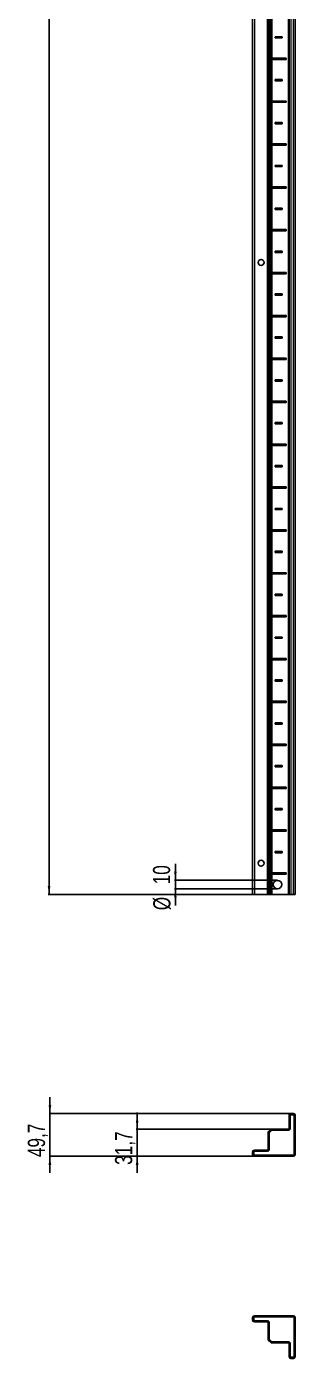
# Model space of a CAD drawing. Header units: millimetres. Extents: x -250 to 5425, y -1547 to 1577.
# Drawn here: x -250 to 62, y -1547 to 6 of the extents above; entities that cross this region are included whole.
import ezdxf

# ---------------------------------------------------------------- set-up
doc = ezdxf.new("R2010")
doc.units = ezdxf.units.MM
doc.layers.add('FORMAT', color=7, linetype='Continuous')
doc.styles.add('SLDTEXTSTYLE0', font='TXT', dxfattribs={"width": 0.75})
doc.dimstyles.new('SLDDIMSTYLE0', dxfattribs={"dimtxt": 20, "dimasz": 10, "dimexe": 0, "dimexo": 0.0625, "dimgap": 5, "dimtad": 2, "dimdec": 1, "dimrnd": 1e-09, "dimzin": 12, "dimdsep": 46, "dimtxsty": 'SLDTEXTSTYLE0', "dimsah": 1, "dimcen": 0.09, "dimadec": 0, "dimazin": 3, "dimtfac": 1, "dimtofl": 0, "dimtmove": 0, "dimatfit": 3, "dimfxl": 0, "dimfrac": 2, "dimtolj": 1, "dimtzin": 12, "dimarcsym": 0})
doc.dimstyles.new('SLDDIMSTYLE1', dxfattribs={"dimtxt": 20, "dimasz": 10, "dimexe": 0, "dimexo": 0.0625, "dimgap": 5, "dimtad": 2, "dimdec": 1, "dimrnd": 1e-09, "dimzin": 12, "dimdsep": 46, "dimtxsty": 'SLDTEXTSTYLE0', "dimsah": 1, "dimcen": 0.09, "dimadec": 0, "dimazin": 3, "dimtfac": 1, "dimtmove": 0, "dimatfit": 0, "dimfxl": 0, "dimfrac": 2, "dimtolj": 1, "dimtzin": 12, "dimarcsym": 0})

# ---------------------------------------------------------------- blocks, each defined once
blk = doc.blocks.new('_D')
at = {"layer": 'FORMAT'}
for p, q in [((35.2, 1092.8), (-225.3, 1092.8)), ((-224.3, 1092.8), (-224.3, -1006.2)), ((35.2, -1006.2), (-225.3, -1006.2))]:
    blk.add_line(p, q, dxfattribs=at)
for points in [[(-224.3, 1092.8), (-225.9, 1082.8), (-222.8, 1082.8)], [(-224.3, -1006.2), (-222.8, -996.2), (-225.9, -996.2)]]:
    blk.add_solid(points, dxfattribs=at)
at = {"layer": 'FORMAT', "insert": (-250.1, 13.7), "char_height": 20, "attachment_point": 1, "rotation": 90, "style": 'SLDTEXTSTYLE0'}
blk.add_mtext('2099', dxfattribs=at)
blk = doc.blocks.new('_D_3')
at = {"layer": 'FORMAT'}
for p, q in [((-77.2, -989.7), (-77.2, -970.5)), ((41.6, -989.7), (-78.2, -989.7)), ((-77.2, -989.7), (-77.2, -999.7)), ((41.6, -999.7), (-78.2, -999.7)), ((-77.2, -999.7), (-77.2, -1019))]:
    blk.add_line(p, q, dxfattribs=at)
for points in [[(-77.2, -989.7), (-75.7, -979.7), (-78.7, -979.7)], [(-77.2, -999.7), (-78.7, -1009.7), (-75.7, -1009.7)]]:
    blk.add_solid(points, dxfattribs=at)
at = {"layer": 'FORMAT', "char_height": 20, "attachment_point": 1, "rotation": 90, "style": 'SLDTEXTSTYLE0'}
for s, insert in [('10', (-103.3, -994.4)), ('%%c', (-103, -1024.6))]:
    blk.add_mtext(s, dxfattribs=dict(at, insert=insert))
blk = doc.blocks.new('_D_5')
at = {"layer": 'FORMAT'}
for p, q in [((-223.4, -1261.8), (-223.4, -1242.5)), ((57.3, -1261.8), (-224.4, -1261.8)), ((-223.4, -1311.5), (-223.4, -1261.8)), ((14.8, -1311.5), (-224.4, -1311.5)), ((-223.4, -1311.5), (-223.4, -1330.7))]:
    blk.add_line(p, q, dxfattribs=at)
for points in [[(-223.4, -1261.8), (-221.8, -1251.8), (-224.9, -1251.8)], [(-223.4, -1311.5), (-224.9, -1321.5), (-221.8, -1321.5)]]:
    blk.add_solid(points, dxfattribs=at)
at = {"layer": 'FORMAT', "insert": (-249.1, -1312.5), "char_height": 20, "attachment_point": 1, "rotation": 90, "style": 'SLDTEXTSTYLE0'}
blk.add_mtext('49,7', dxfattribs=at)
blk = doc.blocks.new('_D_6')
at = {"layer": 'FORMAT'}
for p, q in [((-121.7, -1279.8), (-121.7, -1260.5)), ((35.2, -1279.8), (-122.7, -1279.8)), ((-121.7, -1279.8), (-121.7, -1311.5)), ((14.8, -1311.5), (-122.7, -1311.5)), ((-121.7, -1311.5), (-121.7, -1330.7))]:
    blk.add_line(p, q, dxfattribs=at)
for points in [[(-121.7, -1279.8), (-120.2, -1269.8), (-123.3, -1269.8)], [(-121.7, -1311.5), (-123.3, -1321.5), (-120.2, -1321.5)]]:
    blk.add_solid(points, dxfattribs=at)
at = {"layer": 'FORMAT', "insert": (-147.5, -1321.5), "char_height": 20, "attachment_point": 1, "rotation": 90, "style": 'SLDTEXTSTYLE0'}
blk.add_mtext('31,7', dxfattribs=at)

msp = doc.modelspace()

# ---------------------------------------------------------------- linework, layer by layer
at = {"color": 7, "linetype": 'Continuous', "lineweight": 25}
for p, q in [((12.79, -1006.24), (12.79, 1092.76)), ((30.79, -1006.24), (30.79, 1092.76)), ((32.58, -1006.24), (32.58, 1092.76)), ((32.62, -1006.24), (32.62, 1092.76)), ((55.29, -1006.24), (55.29, 1092.76)), ((62.49, 1092.76), (62.49, -1006.24)), ((47.14, -5.99), (39.14, -5.99)), ((39.14, -5.99), (39.14, -7.49)), ((39.89, -6.74), (39.14, -5.99)), ((39.89, -6.74), (39.14, -7.49)), ((39.14, -7.49), (47.14, -7.49)), ((46.39, -6.74), (39.89, -6.74)), ((46.39, -6.74), (47.14, -5.99)), ((46.39, -6.74), (47.14, -7.49)), ((47.14, -7.49), (47.14, -5.99)), ((51.64, -30.99), (35.24, -30.99)), ((50.89, -31.74), (51.64, -30.99)), ((51.64, -32.49), (51.64, -30.99)), ((34.75, -31.1), (34.75, -32.39)), ((35.39, -31.74), (34.75, -31.1)), ((35.39, -31.74), (34.75, -32.39)), ((35.24, -32.49), (51.64, -32.49)), ((50.89, -31.74), (35.39, -31.74)), ((50.89, -31.74), (51.64, -32.49)), ((47.14, -55.99), (39.14, -55.99)), ((39.14, -55.99), (39.14, -57.49)), ((39.89, -56.74), (39.14, -55.99)), ((39.89, -56.74), (39.14, -57.49)), ((39.14, -57.49), (47.14, -57.49)), ((46.39, -56.74), (39.89, -56.74)), ((46.39, -56.74), (47.14, -55.99)), ((46.39, -56.74), (47.14, -57.49)), ((47.14, -57.49), (47.14, -55.99)), ((34.75, -81.1), (34.75, -82.39)), ((35.39, -81.74), (34.75, -81.1)), ((35.39, -81.74), (34.75, -82.39)), ((51.64, -80.99), (35.24, -80.99)), ((35.24, -82.49), (51.64, -82.49)), ((50.89, -81.74), (35.39, -81.74)), ((50.89, -81.74), (51.64, -80.99)), ((50.89, -81.74), (51.64, -82.49)), ((51.64, -82.49), (51.64, -80.99)), ((47.14, -105.99), (39.14, -105.99)), ((39.14, -105.99), (39.14, -107.49)), ((39.89, -106.74), (39.14, -105.99)), ((39.89, -106.74), (39.14, -107.49)), ((39.14, -107.49), (47.14, -107.49)), ((46.39, -106.74), (39.89, -106.74)), ((46.39, -106.74), (47.14, -105.99)), ((46.39, -106.74), (47.14, -107.49)), ((47.14, -107.49), (47.14, -105.99)), ((34.75, -131.1), (34.75, -132.39)), ((35.39, -131.74), (34.75, -131.1)), ((35.39, -131.74), (34.75, -132.39)), ((51.64, -130.99), (35.24, -130.99)), ((35.24, -132.49), (51.64, -132.49)), ((50.89, -131.74), (35.39, -131.74)), ((50.89, -131.74), (51.64, -130.99)), ((50.89, -131.74), (51.64, -132.49)), ((51.64, -132.49), (51.64, -130.99)), ((47.14, -155.99), (39.14, -155.99)), ((39.14, -155.99), (39.14, -157.49)), ((39.89, -156.74), (39.14, -155.99)), ((39.89, -156.74), (39.14, -157.49)), ((39.14, -157.49), (47.14, -157.49)), ((46.39, -156.74), (39.89, -156.74)), ((46.39, -156.74), (47.14, -155.99)), ((46.39, -156.74), (47.14, -157.49)), ((47.14, -157.49), (47.14, -155.99)), ((34.75, -181.1), (34.75, -182.39)), ((35.39, -181.74), (34.75, -181.1)), ((35.39, -181.74), (34.75, -182.39)), ((51.64, -180.99), (35.24, -180.99)), ((35.24, -182.49), (51.64, -182.49)), ((50.89, -181.74), (35.39, -181.74)), ((50.89, -181.74), (51.64, -180.99)), ((50.89, -181.74), (51.64, -182.49)), ((51.64, -182.49), (51.64, -180.99)), ((47.14, -205.99), (39.14, -205.99)), ((39.14, -205.99), (39.14, -207.49)), ((39.89, -206.74), (39.14, -205.99)), ((39.89, -206.74), (39.14, -207.49)), ((39.14, -207.49), (47.14, -207.49)), ((46.39, -206.74), (39.89, -206.74)), ((46.39, -206.74), (47.14, -205.99)), ((46.39, -206.74), (47.14, -207.49)), ((47.14, -207.49), (47.14, -205.99)), ((34.75, -231.1), (34.75, -232.39)), ((35.39, -231.74), (34.75, -231.1)), ((35.39, -231.74), (34.75, -232.39)), ((51.64, -230.99), (35.24, -230.99)), ((35.24, -232.49), (51.64, -232.49)), ((50.89, -231.74), (35.39, -231.74)), ((50.89, -231.74), (51.64, -230.99)), ((50.89, -231.74), (51.64, -232.49)), ((51.64, -232.49), (51.64, -230.99)), ((47.14, -255.99), (39.14, -255.99)), ((39.14, -255.99), (39.14, -257.49)), ((39.89, -256.74), (39.14, -255.99)), ((39.89, -256.74), (39.14, -257.49)), ((39.14, -257.49), (47.14, -257.49)), ((46.39, -256.74), (39.89, -256.74)), ((46.39, -256.74), (47.14, -255.99)), ((46.39, -256.74), (47.14, -257.49)), ((47.14, -257.49), (47.14, -255.99)), ((34.75, -281.1), (34.75, -282.39)), ((35.39, -281.74), (34.75, -281.1)), ((35.39, -281.74), (34.75, -282.39)), ((51.64, -280.99), (35.24, -280.99)), ((35.24, -282.49), (51.64, -282.49)), ((50.89, -281.74), (35.39, -281.74)), ((50.89, -281.74), (51.64, -280.99)), ((50.89, -281.74), (51.64, -282.49)), ((51.64, -282.49), (51.64, -280.99)), ((47.14, -305.99), (39.14, -305.99)), ((39.14, -305.99), (39.14, -307.49)), ((39.89, -306.74), (39.14, -305.99)), ((39.89, -306.74), (39.14, -307.49)), ((39.14, -307.49), (47.14, -307.49)), ((46.39, -306.74), (39.89, -306.74)), ((46.39, -306.74), (47.14, -305.99)), ((46.39, -306.74), (47.14, -307.49)), ((47.14, -307.49), (47.14, -305.99)), ((34.75, -331.1), (34.75, -332.39)), ((35.39, -331.74), (34.75, -331.1)), ((35.39, -331.74), (34.75, -332.39)), ((51.64, -330.99), (35.24, -330.99)), ((35.24, -332.49), (51.64, -332.49)), ((50.89, -331.74), (35.39, -331.74)), ((50.89, -331.74), (51.64, -330.99)), ((50.89, -331.74), (51.64, -332.49)), ((51.64, -332.49), (51.64, -330.99)), ((47.14, -355.99), (39.14, -355.99)), ((39.14, -355.99), (39.14, -357.49)), ((39.89, -356.74), (39.14, -355.99)), ((39.89, -356.74), (39.14, -357.49)), ((46.39, -356.74), (39.89, -356.74)), ((46.39, -356.74), (47.14, -355.99)), ((46.39, -356.74), (47.14, -357.49)), ((47.14, -357.49), (47.14, -355.99)), ((39.14, -357.49), (47.14, -357.49)), ((34.75, -381.1), (34.75, -382.39)), ((35.39, -381.74), (34.75, -381.1)), ((35.39, -381.74), (34.75, -382.39)), ((51.64, -380.99), (35.24, -380.99)), ((35.24, -382.49), (51.64, -382.49)), ((50.89, -381.74), (35.39, -381.74)), ((50.89, -381.74), (51.64, -380.99)), ((50.89, -381.74), (51.64, -382.49)), ((51.64, -382.49), (51.64, -380.99)), ((47.14, -405.99), (39.14, -405.99)), ((39.14, -405.99), (39.14, -407.49)), ((39.89, -406.74), (39.14, -405.99)), ((39.89, -406.74), (39.14, -407.49)), ((39.14, -407.49), (47.14, -407.49)), ((46.39, -406.74), (39.89, -406.74)), ((46.39, -406.74), (47.14, -405.99)), ((46.39, -406.74), (47.14, -407.49)), ((47.14, -407.49), (47.14, -405.99)), ((34.75, -431.1), (34.75, -432.39)), ((35.39, -431.74), (34.75, -431.1)), ((35.39, -431.74), (34.75, -432.39)), ((51.64, -430.99), (35.24, -430.99)), ((35.24, -432.49), (51.64, -432.49)), ((50.89, -431.74), (35.39, -431.74)), ((50.89, -431.74), (51.64, -430.99)), ((50.89, -431.74), (51.64, -432.49)), ((51.64, -432.49), (51.64, -430.99)), ((47.14, -455.99), (39.14, -455.99)), ((39.14, -455.99), (39.14, -457.49)), ((39.89, -456.74), (39.14, -455.99)), ((39.89, -456.74), (39.14, -457.49)), ((39.14, -457.49), (47.14, -457.49)), ((46.39, -456.74), (39.89, -456.74)), ((46.39, -456.74), (47.14, -455.99)), ((46.39, -456.74), (47.14, -457.49)), ((47.14, -457.49), (47.14, -455.99)), ((34.75, -481.1), (34.75, -482.39)), ((35.39, -481.74), (34.75, -481.1)), ((51.64, -480.99), (35.24, -480.99)), ((50.89, -481.74), (51.64, -480.99)), ((51.64, -482.49), (51.64, -480.99)), ((35.39, -481.74), (34.75, -482.39)), ((35.24, -482.49), (51.64, -482.49)), ((50.89, -481.74), (35.39, -481.74)), ((50.89, -481.74), (51.64, -482.49)), ((47.14, -505.99), (39.14, -505.99)), ((39.14, -505.99), (39.14, -507.49)), ((39.89, -506.74), (39.14, -505.99)), ((39.89, -506.74), (39.14, -507.49)), ((39.14, -507.49), (47.14, -507.49)), ((46.39, -506.74), (39.89, -506.74)), ((46.39, -506.74), (47.14, -505.99)), ((46.39, -506.74), (47.14, -507.49)), ((47.14, -507.49), (47.14, -505.99)), ((34.75, -531.1), (34.75, -532.39)), ((35.39, -531.74), (34.75, -531.1)), ((35.39, -531.74), (34.75, -532.39)), ((51.64, -530.99), (35.24, -530.99)), ((35.24, -532.49), (51.64, -532.49)), ((50.89, -531.74), (35.39, -531.74)), ((50.89, -531.74), (51.64, -530.99)), ((50.89, -531.74), (51.64, -532.49)), ((51.64, -532.49), (51.64, -530.99)), ((47.14, -555.99), (39.14, -555.99)), ((39.14, -555.99), (39.14, -557.49)), ((39.89, -556.74), (39.14, -555.99)), ((39.89, -556.74), (39.14, -557.49)), ((39.14, -557.49), (47.14, -557.49)), ((46.39, -556.74), (39.89, -556.74)), ((46.39, -556.74), (47.14, -555.99)), ((46.39, -556.74), (47.14, -557.49)), ((47.14, -557.49), (47.14, -555.99)), ((34.75, -581.1), (34.75, -582.39)), ((35.39, -581.74), (34.75, -581.1)), ((35.39, -581.74), (34.75, -582.39)), ((51.64, -580.99), (35.24, -580.99)), ((35.24, -582.49), (51.64, -582.49)), ((50.89, -581.74), (35.39, -581.74)), ((50.89, -581.74), (51.64, -580.99)), ((50.89, -581.74), (51.64, -582.49)), ((51.64, -582.49), (51.64, -580.99)), ((47.14, -605.99), (39.14, -605.99)), ((39.14, -605.99), (39.14, -607.49)), ((39.89, -606.74), (39.14, -605.99)), ((39.89, -606.74), (39.14, -607.49)), ((39.14, -607.49), (47.14, -607.49)), ((46.39, -606.74), (39.89, -606.74)), ((46.39, -606.74), (47.14, -605.99)), ((46.39, -606.74), (47.14, -607.49)), ((47.14, -607.49), (47.14, -605.99)), ((34.75, -631.1), (34.75, -632.39)), ((35.39, -631.74), (34.75, -631.1)), ((35.39, -631.74), (34.75, -632.39)), ((51.64, -630.99), (35.24, -630.99)), ((35.24, -632.49), (51.64, -632.49)), ((50.89, -631.74), (35.39, -631.74)), ((50.89, -631.74), (51.64, -630.99)), ((50.89, -631.74), (51.64, -632.49)), ((51.64, -632.49), (51.64, -630.99)), ((47.14, -655.99), (39.14, -655.99)), ((39.14, -655.99), (39.14, -657.49)), ((39.89, -656.74), (39.14, -655.99)), ((39.89, -656.74), (39.14, -657.49)), ((39.14, -657.49), (47.14, -657.49)), ((46.39, -656.74), (39.89, -656.74)), ((46.39, -656.74), (47.14, -655.99)), ((46.39, -656.74), (47.14, -657.49)), ((47.14, -657.49), (47.14, -655.99)), ((34.75, -681.1), (34.75, -682.39)), ((35.39, -681.74), (34.75, -681.1)), ((35.39, -681.74), (34.75, -682.39)), ((51.64, -680.99), (35.24, -680.99)), ((35.24, -682.49), (51.64, -682.49)), ((50.89, -681.74), (35.39, -681.74)), ((50.89, -681.74), (51.64, -680.99)), ((50.89, -681.74), (51.64, -682.49)), ((51.64, -682.49), (51.64, -680.99)), ((47.14, -705.99), (39.14, -705.99)), ((39.14, -705.99), (39.14, -707.49)), ((39.89, -706.74), (39.14, -705.99)), ((39.89, -706.74), (39.14, -707.49)), ((39.14, -707.49), (47.14, -707.49)), ((46.39, -706.74), (39.89, -706.74)), ((46.39, -706.74), (47.14, -705.99)), ((46.39, -706.74), (47.14, -707.49)), ((47.14, -707.49), (47.14, -705.99)), ((34.75, -731.1), (34.75, -732.39)), ((35.39, -731.74), (34.75, -731.1)), ((35.39, -731.74), (34.75, -732.39)), ((51.64, -730.99), (35.24, -730.99)), ((35.24, -732.49), (51.64, -732.49)), ((50.89, -731.74), (35.39, -731.74)), ((50.89, -731.74), (51.64, -730.99)), ((50.89, -731.74), (51.64, -732.49)), ((51.64, -732.49), (51.64, -730.99)), ((47.14, -755.99), (39.14, -755.99)), ((39.14, -755.99), (39.14, -757.49)), ((39.89, -756.74), (39.14, -755.99)), ((39.89, -756.74), (39.14, -757.49)), ((39.14, -757.49), (47.14, -757.49)), ((46.39, -756.74), (39.89, -756.74)), ((46.39, -756.74), (47.14, -755.99)), ((46.39, -756.74), (47.14, -757.49)), ((47.14, -757.49), (47.14, -755.99)), ((34.75, -781.1), (34.75, -782.39)), ((35.39, -781.74), (34.75, -781.1)), ((35.39, -781.74), (34.75, -782.39)), ((51.64, -780.99), (35.24, -780.99)), ((35.24, -782.49), (51.64, -782.49)), ((50.89, -781.74), (35.39, -781.74)), ((50.89, -781.74), (51.64, -780.99)), ((50.89, -781.74), (51.64, -782.49)), ((51.64, -782.49), (51.64, -780.99)), ((47.14, -805.99), (39.14, -805.99)), ((39.14, -805.99), (39.14, -807.49)), ((39.89, -806.74), (39.14, -805.99)), ((39.89, -806.74), (39.14, -807.49)), ((39.14, -807.49), (47.14, -807.49)), ((46.39, -806.74), (39.89, -806.74)), ((46.39, -806.74), (47.14, -805.99)), ((46.39, -806.74), (47.14, -807.49)), ((47.14, -807.49), (47.14, -805.99)), ((34.75, -831.1), (34.75, -832.39)), ((35.39, -831.74), (34.75, -831.1)), ((35.39, -831.74), (34.75, -832.39)), ((51.64, -830.99), (35.24, -830.99)), ((35.24, -832.49), (51.64, -832.49)), ((50.89, -831.74), (35.39, -831.74)), ((50.89, -831.74), (51.64, -830.99)), ((50.89, -831.74), (51.64, -832.49)), ((51.64, -832.49), (51.64, -830.99)), ((47.14, -855.99), (39.14, -855.99)), ((39.14, -855.99), (39.14, -857.49)), ((39.89, -856.74), (39.14, -855.99)), ((39.89, -856.74), (39.14, -857.49)), ((39.14, -857.49), (47.14, -857.49)), ((46.39, -856.74), (39.89, -856.74)), ((46.39, -856.74), (47.14, -855.99)), ((46.39, -856.74), (47.14, -857.49)), ((47.14, -857.49), (47.14, -855.99)), ((34.75, -881.1), (34.75, -882.39)), ((35.39, -881.74), (34.75, -881.1)), ((35.39, -881.74), (34.75, -882.39)), ((51.64, -880.99), (35.24, -880.99)), ((35.24, -882.49), (51.64, -882.49)), ((50.89, -881.74), (35.39, -881.74)), ((50.89, -881.74), (51.64, -880.99)), ((50.89, -881.74), (51.64, -882.49)), ((51.64, -882.49), (51.64, -880.99)), ((47.14, -905.99), (39.14, -905.99)), ((39.14, -905.99), (39.14, -907.49)), ((39.89, -906.74), (39.14, -905.99)), ((39.89, -906.74), (39.14, -907.49)), ((39.14, -907.49), (47.14, -907.49)), ((46.39, -906.74), (39.89, -906.74)), ((46.39, -906.74), (47.14, -905.99)), ((46.39, -906.74), (47.14, -907.49)), ((47.14, -907.49), (47.14, -905.99)), ((34.75, -931.1), (34.75, -932.39)), ((35.39, -931.74), (34.75, -931.1)), ((35.39, -931.74), (34.75, -932.39)), ((51.64, -930.99), (35.24, -930.99)), ((50.89, -931.74), (35.39, -931.74)), ((50.89, -931.74), (51.64, -930.99)), ((50.89, -931.74), (51.64, -932.49)), ((51.64, -932.49), (51.64, -930.99)), ((35.24, -932.49), (51.64, -932.49)), ((39.89, -956.74), (39.14, -955.99)), ((47.14, -955.99), (39.14, -955.99)), ((39.14, -955.99), (39.14, -957.49)), ((39.89, -956.74), (39.14, -957.49)), ((39.14, -957.49), (47.14, -957.49)), ((46.39, -956.74), (39.89, -956.74)), ((46.39, -956.74), (47.14, -955.99)), ((46.39, -956.74), (47.14, -957.49)), ((47.14, -957.49), (47.14, -955.99)), ((35.39, -981.74), (34.75, -981.1)), ((34.75, -981.1), (34.75, -982.39)), ((35.39, -981.74), (34.75, -982.39)), ((51.64, -980.99), (35.24, -980.99)), ((35.24, -982.49), (51.64, -982.49)), ((50.89, -981.74), (35.39, -981.74)), ((50.89, -981.74), (51.64, -980.99)), ((50.89, -981.74), (51.64, -982.49)), ((51.64, -982.49), (51.64, -980.99)), ((14.79, -1006.24), (12.79, -1006.24)), ((30.14, -1006.24), (14.79, -1006.24)), ((30.79, -1006.24), (30.14, -1006.24)), ((31.38, -1006.24), (30.79, -1006.24)), ((32.58, -1006.24), (31.38, -1006.24)), ((32.62, -1006.24), (32.58, -1006.24)), ((33.82, -1006.24), (32.62, -1006.24)), ((35.24, -1006.24), (33.82, -1006.24)), ((54.64, -1006.24), (35.24, -1006.24)), ((55.29, -1006.24), (54.64, -1006.24)), ((57.29, -1006.24), (55.29, -1006.24)), ((60.49, -1006.24), (57.29, -1006.24)), ((62.49, -1006.24), (60.49, -1006.24)), ((55.29, -1263.77), (55.29, -1279.12)), ((56.64, -1263.77), (56.64, -1279.12)), ((60.49, -1261.77), (57.29, -1261.77)), ((60.49, -1263.12), (57.29, -1263.12)), ((61.14, -1309.47), (61.14, -1263.77)), ((62.49, -1309.47), (62.49, -1263.77)), ((30.79, -1284.22), (30.79, -1303.62)), ((32.58, -1281.6), (31.38, -1282.8)), ((32.14, -1284.22), (32.14, -1303.62)), ((33.54, -1282.55), (32.33, -1283.76)), ((33.54, -1282.55), (32.58, -1281.6)), ((33.82, -1280.36), (32.62, -1281.56)), ((32.62, -1281.56), (33.57, -1282.52)), ((34.78, -1281.31), (33.57, -1282.52)), ((54.64, -1279.77), (35.24, -1279.77)), ((54.64, -1281.12), (35.24, -1281.12)), ((30.14, -1304.27), (14.79, -1304.27)), ((12.79, -1306.27), (12.79, -1309.47)), ((14.14, -1306.27), (14.14, -1309.47)), ((30.14, -1305.62), (14.79, -1305.62)), ((14.79, -1310.12), (60.49, -1310.12)), ((14.79, -1311.47), (60.49, -1311.47)), ((12.79, -1502.67), (12.79, -1499.47)), ((14.14, -1502.67), (14.14, -1499.47)), ((14.79, -1497.47), (60.49, -1497.47)), ((14.79, -1498.82), (60.49, -1498.82)), ((30.14, -1503.32), (14.79, -1503.32)), ((30.14, -1504.67), (14.79, -1504.67)), ((30.79, -1524.72), (30.79, -1505.32)), ((32.14, -1524.72), (32.14, -1505.32)), ((61.14, -1499.47), (61.14, -1545.17)), ((62.49, -1499.47), (62.49, -1545.17)), ((32.58, -1527.34), (31.38, -1526.14)), ((33.54, -1526.39), (32.33, -1525.18)), ((33.54, -1526.39), (32.58, -1527.34)), ((32.62, -1527.38), (33.57, -1526.42)), ((33.82, -1528.58), (32.62, -1527.38)), ((34.78, -1527.63), (33.57, -1526.42)), ((54.64, -1527.82), (35.24, -1527.82)), ((54.64, -1529.17), (35.24, -1529.17)), ((55.29, -1545.17), (55.29, -1529.82)), ((56.64, -1545.17), (56.64, -1529.82)), ((60.49, -1545.82), (57.29, -1545.82)), ((60.49, -1547.17), (57.29, -1547.17))]:
    msp.add_line(p, q, dxfattribs=at)
at = {"color": 8, "linetype": 'Continuous', "lineweight": 18}
for p, q in [((14.79, 1092.76), (14.79, -1006.24)), ((30.14, -1006.24), (30.14, 1092.76)), ((31.38, 1092.76), (31.38, -1006.24)), ((33.82, -1006.24), (33.82, 1092.76)), ((54.64, -1006.24), (54.64, 1092.76)), ((57.29, 1092.76), (57.29, -1006.24)), ((60.49, -1006.24), (60.49, 1092.76)), ((35.24, 17.51), (35.24, -30.99)), ((35.24, -32.49), (35.24, -80.99)), ((35.24, -82.49), (35.24, -130.99)), ((35.24, -132.49), (35.24, -180.99)), ((35.24, -182.49), (35.24, -230.99)), ((35.24, -232.49), (35.24, -280.99)), ((35.24, -282.49), (35.24, -330.99)), ((35.24, -332.49), (35.24, -380.99)), ((35.24, -382.49), (35.24, -430.99)), ((35.24, -432.49), (35.24, -480.99)), ((35.24, -482.49), (35.24, -530.99)), ((35.24, -532.49), (35.24, -580.99)), ((35.24, -582.49), (35.24, -630.99)), ((35.24, -632.49), (35.24, -680.99)), ((35.24, -682.49), (35.24, -730.99)), ((35.24, -732.49), (35.24, -780.99)), ((35.24, -782.49), (35.24, -830.99)), ((35.24, -832.49), (35.24, -880.99)), ((35.24, -882.49), (35.24, -930.99)), ((35.24, -932.49), (35.24, -980.99)), ((35.24, -982.49), (35.24, -1006.24))]:
    msp.add_line(p, q, dxfattribs=at)
at = {"color": 7, "linetype": 'Continuous', "lineweight": 25}
for centre, radius in [((22.64, -269.24), 3.5), ((22.64, -969.74), 3.5), ((41.64, -994.74), 5)]:
    msp.add_circle(centre, radius, dxfattribs=at)
for centre, radius, start, end in [((57.29, -1263.77), 2, 90, 180), ((57.29, -1263.77), 0.65, 90, 180), ((60.49, -1263.77), 2, 0, 90), ((60.49, -1263.77), 0.65, 0, 90), ((32.79, -1284.22), 2, 135, 180), ((32.79, -1284.22), 0.65, 135, 180), ((35.24, -1281.77), 2, 90, 135), ((35.24, -1281.77), 0.65, 90, 135), ((54.64, -1279.12), 0.65, 270, 0), ((54.64, -1279.12), 2, 270, 0), ((14.79, -1306.27), 2, 90, 180), ((30.14, -1303.62), 0.65, 270, 0), ((30.14, -1303.62), 2, 270, 0), ((14.79, -1309.47), 2, 180, 270), ((14.79, -1306.27), 0.65, 90, 180), ((14.79, -1309.47), 0.65, 180, 270), ((60.49, -1309.47), 0.65, 270, 0), ((60.49, -1309.47), 2, 270, 0), ((14.79, -1499.47), 2, 90, 180), ((14.79, -1502.67), 2, 180, 270), ((14.79, -1499.47), 0.65, 90, 180), ((14.79, -1502.67), 0.65, 180, 270), ((30.14, -1505.32), 2, 0, 90), ((30.14, -1505.32), 0.65, 0, 90), ((60.49, -1499.47), 2, 0, 90), ((60.49, -1499.47), 0.65, 0, 90), ((32.79, -1524.72), 2, 180, 225), ((32.79, -1524.72), 0.65, 180, 225), ((35.24, -1527.17), 2, 225, 270), ((35.24, -1527.17), 0.65, 225, 270), ((54.64, -1529.82), 2, 0, 90), ((54.64, -1529.82), 0.65, 0, 90), ((57.29, -1545.17), 2, 180, 270), ((57.29, -1545.17), 0.65, 180, 270), ((60.49, -1545.17), 2, 270, 0), ((60.49, -1545.17), 0.65, 270, 0)]:
    msp.add_arc(centre, radius, start, end, dxfattribs=at)
for centre, start_param, end_param in [((35.24, -34.46), 0, 0.2482694), ((35.24, -29.03), 2.8933233, 3.1415927), ((35.24, -84.46), 0, 0.2482694), ((35.24, -79.03), 2.8933233, 3.1415927), ((35.24, -134.46), 0, 0.2482694), ((35.24, -129.03), 2.8933233, 3.1415927), ((35.24, -184.46), 0, 0.2482694), ((35.24, -179.03), 2.8933233, 3.1415927), ((35.24, -234.46), 0, 0.2482694), ((35.24, -229.03), 2.8933233, 3.1415927), ((35.24, -284.46), 0, 0.2482694), ((35.24, -279.03), 2.8933233, 3.1415927), ((35.24, -334.46), 0, 0.2482694), ((35.24, -329.03), 2.8933233, 3.1415927), ((35.24, -384.46), 0, 0.2482694), ((35.24, -379.03), 2.8933233, 3.1415927), ((35.24, -434.46), 0, 0.2482694), ((35.24, -429.03), 2.8933233, 3.1415927), ((35.24, -484.46), 0, 0.2482694), ((35.24, -479.03), 2.8933233, 3.1415927), ((35.24, -534.46), 0, 0.2482694), ((35.24, -529.03), 2.8933233, 3.1415927), ((35.24, -584.46), 0, 0.2482694), ((35.24, -579.03), 2.8933233, 3.1415927), ((35.24, -634.46), 0, 0.2482694), ((35.24, -629.03), 2.8933233, 3.1415927), ((35.24, -684.46), 0, 0.2482694), ((35.24, -679.03), 2.8933233, 3.1415927), ((35.24, -734.46), 0, 0.2482694), ((35.24, -729.03), 2.8933233, 3.1415927), ((35.24, -784.46), 0, 0.2482694), ((35.24, -779.03), 2.8933233, 3.1415927), ((35.24, -834.46), 0, 0.2482694), ((35.24, -829.03), 2.8933233, 3.1415927), ((35.24, -884.46), 0, 0.2482694), ((35.24, -879.03), 2.8933233, 3.1415927), ((35.24, -934.46), 0, 0.2482694), ((35.24, -929.03), 2.8933233, 3.1415927), ((35.24, -984.46), 0, 0.2482694), ((35.24, -979.03), 2.8933233, 3.1415927)]:
    msp.add_ellipse(centre, major_axis=(0, 3.46), ratio=0.5773503, start_param=start_param, end_param=end_param, dxfattribs=at)

# ---------------------------------------------------------------- dimensions: what is measured, and where the dimension line sits
at = {"layer": 'FORMAT'}
for base, p1, p2, dimstyle, picture, middle in [((-224.34, -1006.24), (35.24, 1092.76), (35.24, -1006.24), 'SLDDIMSTYLE0', '_D', (-224.34, 43.26)), ((-223.35, -1261.77), (14.79, -1311.47), (57.29, -1261.77), 'SLDDIMSTYLE1', '_D_5', (-223.35, -1286.62)), ((-121.73, -1311.47), (35.24, -1279.77), (14.79, -1311.47), 'SLDDIMSTYLE1', '_D_6', (-121.73, -1295.62))]:
    dim = msp.add_linear_dim(base=base, p1=p1, p2=p2, angle=90, dimstyle=dimstyle, dxfattribs=at)
    dim.commit()
    dim.dimension.update_dxf_attribs({"geometry": picture, "text_midpoint": middle, "dimtype": 160})
dim = msp.add_linear_dim(base=(-77.21, -999.74), p1=(41.64, -989.74), p2=(41.64, -999.74), angle=90, text='%%c<>', dimstyle='SLDDIMSTYLE1', dxfattribs=at)
dim.commit()
dim.dimension.update_dxf_attribs({"geometry": '_D_3', "text_midpoint": (-77.21, -994.74), "dimtype": 160})

doc.saveas('drawing.dxf')
